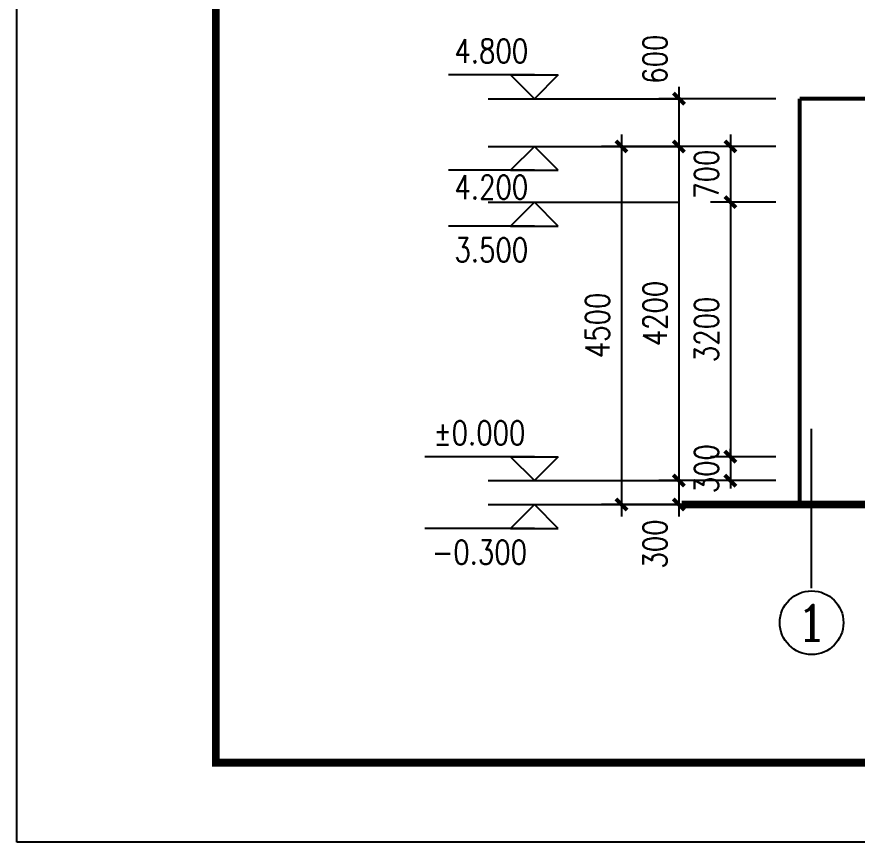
# Model space of a CAD drawing. Extents: x 458975 to 585950, y -118893 to 21149.
# Drawn here: x 458975 to 469532, y -70226 to -59852 of the extents above; entities that cross this region are included whole.
import ezdxf
from ezdxf.enums import TextEntityAlignment as Align

# ---------------------------------------------------------------- set-up
doc = ezdxf.new("R2010")
doc.units = 0
doc.header["$LTSCALE"] = 1000
doc.header["$MEASUREMENT"] = 0
doc.linetypes.add('ACAD_ISO04W100', pattern=[30.5, 24, -3, 0.5, -3])
doc.layers.get('0').update_dxf_attribs({"linetype": 'CONTINUOUS'})
doc.layers.get('DEFPOINTS').update_dxf_attribs({"linetype": 'CONTINUOUS'})
for name, color, linetype in [('AXIS', 3, 'CONTINUOUS'), ('AXIS_TEXT', 3, 'CONTINUOUS'), ('DOTE', 1, 'ACAD_ISO04W100'), ('E_GROUND', 2, 'CONTINUOUS'), ('E_WALL', 255, 'CONTINUOUS'), ('LEVL', 3, 'CONTINUOUS'), ('PUB_DIM', 3, 'CONTINUOUS'), ('PUB_TITLE', 4, 'CONTINUOUS'), ('STAIR', 2, 'CONTINUOUS')]:
    doc.layers.add(name, color=color, linetype=linetype)
doc.styles.add('COMPLEX', font='COMPLEX.shx')
doc.styles.add('dim_font', font='SIMPLEX.shx', dxfattribs={"width": 0.8})
doc.dimstyles.new('DIMN', dxfattribs={"dimtxt": 300, "dimasz": 100, "dimexe": 250, "dimexo": 300, "dimgap": 0, "dimtad": 0, "dimdec": 0, "dimzin": 0, "dimdsep": 46, "dimtxsty": 'dim_font', "dimblk": 'ARCHTICK', "dimcen": 0.09, "dimdle": 150, "dimclrt": 7, "dimazin": 0, "dimtfac": 1, "dimtdec": 0, "dimtix": 1, "dimtmove": 2, "dimatfit": 3, "dimfxl": 1, "dimtvp": 1, "dimtolj": 1, "dimtzin": 0, "dimarcsym": 0})

# ---------------------------------------------------------------- blocks, each defined once
blk = doc.blocks.new('_archtick')
at = {"const_width": 0.5}
blk.add_lwpolyline([(-0.7, -0.7), (0.7, 0.7)], dxfattribs=at)
blk = doc.blocks.new('*D32')
at = {"layer": 'DEFPOINTS', "color": 0, "transparency": 16777216}
for p in [(468809, -65381), (467939, -65681), (468809, -65681)]:
    blk.add_point(p, dxfattribs=at)
at = {"layer": 'PUB_DIM', "color": 0, "lineweight": -2, "transparency": 16777216}
for p, q in [((467939, -65381), (467939, -65281)), ((468509, -65381), (467689, -65381)), ((467939, -65381), (467939, -65681)), ((468509, -65681), (467689, -65681)), ((467939, -65681), (467939, -65781))]:
    blk.add_line(p, q, dxfattribs=at)
at = {"layer": 'PUB_DIM', "color": 0, "lineweight": -2, "transparency": 16777216, "xscale": 100, "yscale": 100, "zscale": 100}
for p, rotation in [((467939, -65381), 270), ((467939, -65681), 90)]:
    blk.add_blockref('_archtick', p, dxfattribs=dict(at, rotation=rotation))
at = {"layer": 'PUB_DIM', "color": 7, "transparency": 16777216, "insert": (467639, -65531), "char_height": 300, "attachment_point": 5, "rotation": 90, "style": 'dim_font'}
blk.add_mtext('\\A1;300', dxfattribs=at)
blk = doc.blocks.new('*D33')
at = {"layer": 'DEFPOINTS', "color": 0, "transparency": 16777216}
for p in [(468809, -62181), (467939, -65381), (468809, -65381)]:
    blk.add_point(p, dxfattribs=at)
at = {"layer": 'PUB_DIM', "color": 0, "lineweight": -2, "transparency": 16777216}
for p, q in [((467939, -62031), (467939, -65531)), ((468509, -62181), (467689, -62181)), ((468509, -65381), (467689, -65381))]:
    blk.add_line(p, q, dxfattribs=at)
at = {"layer": 'PUB_DIM', "color": 0, "lineweight": -2, "transparency": 16777216, "xscale": 100, "yscale": 100, "zscale": 100}
for p, rotation in [((467939, -62181), 90), ((467939, -65381), 270)]:
    blk.add_blockref('_archtick', p, dxfattribs=dict(at, rotation=rotation))
at = {"layer": 'PUB_DIM', "color": 7, "transparency": 16777216, "insert": (467639, -63781), "char_height": 300, "attachment_point": 5, "rotation": 90, "style": 'dim_font'}
blk.add_mtext('\\A1;3200', dxfattribs=at)
blk = doc.blocks.new('*D34')
at = {"layer": 'DEFPOINTS', "color": 0, "transparency": 16777216}
for p in [(468809, -61481), (467939, -62181), (468809, -62181)]:
    blk.add_point(p, dxfattribs=at)
at = {"layer": 'PUB_DIM', "color": 0, "lineweight": -2, "transparency": 16777216}
for p, q in [((467939, -61331), (467939, -62331)), ((468509, -61481), (467689, -61481)), ((468509, -62181), (467689, -62181))]:
    blk.add_line(p, q, dxfattribs=at)
at = {"layer": 'PUB_DIM', "color": 0, "lineweight": -2, "transparency": 16777216, "xscale": 100, "yscale": 100, "zscale": 100}
for p, rotation in [((467939, -61481), 90), ((467939, -62181), 270)]:
    blk.add_blockref('_archtick', p, dxfattribs=dict(at, rotation=rotation))
at = {"layer": 'PUB_DIM', "color": 7, "transparency": 16777216, "insert": (467639, -61831), "char_height": 300, "attachment_point": 5, "rotation": 90, "style": 'dim_font'}
blk.add_mtext('\\A1;700', dxfattribs=at)
blk = doc.blocks.new('*D35')
at = {"layer": 'DEFPOINTS', "color": 0, "transparency": 16777216}
for p in [(468809, -60881), (467292, -61481), (468809, -61481)]:
    blk.add_point(p, dxfattribs=at)
at = {"layer": 'PUB_DIM', "color": 0, "lineweight": -2, "transparency": 16777216}
for p, q in [((467292, -60731), (467292, -61631)), ((468509, -60881), (467042, -60881)), ((468509, -61481), (467042, -61481))]:
    blk.add_line(p, q, dxfattribs=at)
at = {"layer": 'PUB_DIM', "color": 0, "lineweight": -2, "transparency": 16777216, "xscale": 100, "yscale": 100, "zscale": 100}
for p, rotation in [((467292, -60881), 90), ((467292, -61481), 270)]:
    blk.add_blockref('_archtick', p, dxfattribs=dict(at, rotation=rotation))
at = {"layer": 'PUB_DIM', "color": 7, "transparency": 16777216, "insert": (466992, -60385), "char_height": 300, "attachment_point": 5, "rotation": 90, "style": 'dim_font'}
blk.add_mtext('\\A1;600', dxfattribs=at)
blk = doc.blocks.new('*D36')
at = {"layer": 'DEFPOINTS', "color": 0, "transparency": 16777216}
for p in [(468809, -65681), (467292, -65981), (468809, -65981)]:
    blk.add_point(p, dxfattribs=at)
at = {"layer": 'PUB_DIM', "color": 0, "lineweight": -2, "transparency": 16777216}
for p, q in [((467292, -65531), (467292, -66131)), ((468509, -65681), (467042, -65681)), ((468509, -65981), (467042, -65981))]:
    blk.add_line(p, q, dxfattribs=at)
at = {"layer": 'PUB_DIM', "color": 0, "lineweight": -2, "transparency": 16777216, "xscale": 100, "yscale": 100, "zscale": 100}
for p, rotation in [((467292, -65681), 90), ((467292, -65981), 270)]:
    blk.add_blockref('_archtick', p, dxfattribs=dict(at, rotation=rotation))
at = {"layer": 'PUB_DIM', "color": 7, "transparency": 16777216, "insert": (466992, -66478), "char_height": 300, "attachment_point": 5, "rotation": 90, "style": 'dim_font'}
blk.add_mtext('\\A1;300', dxfattribs=at)
blk = doc.blocks.new('*D37')
at = {"layer": 'DEFPOINTS', "color": 0, "transparency": 16777216}
for p in [(468809, -61481), (467292, -65681), (468809, -65681)]:
    blk.add_point(p, dxfattribs=at)
at = {"layer": 'PUB_DIM', "color": 0, "lineweight": -2, "transparency": 16777216}
for p, q in [((467292, -61331), (467292, -65831)), ((468509, -61481), (467042, -61481)), ((468509, -65681), (467042, -65681))]:
    blk.add_line(p, q, dxfattribs=at)
at = {"layer": 'PUB_DIM', "color": 0, "lineweight": -2, "transparency": 16777216, "xscale": 100, "yscale": 100, "zscale": 100}
for p, rotation in [((467292, -61481), 90), ((467292, -65681), 270)]:
    blk.add_blockref('_archtick', p, dxfattribs=dict(at, rotation=rotation))
at = {"layer": 'PUB_DIM', "color": 7, "transparency": 16777216, "insert": (466992, -63581), "char_height": 300, "attachment_point": 5, "rotation": 90, "style": 'dim_font'}
blk.add_mtext('\\A1;4200', dxfattribs=at)
blk = doc.blocks.new('*D38')
at = {"layer": 'DEFPOINTS', "color": 0, "transparency": 16777216}
for p in [(468809, -61481), (466570, -65981), (468809, -65981)]:
    blk.add_point(p, dxfattribs=at)
at = {"layer": 'PUB_DIM', "color": 0, "lineweight": -2, "transparency": 16777216}
for p, q in [((466570, -61331), (466570, -66131)), ((468509, -61481), (466320, -61481)), ((468509, -65981), (466320, -65981))]:
    blk.add_line(p, q, dxfattribs=at)
at = {"layer": 'PUB_DIM', "color": 0, "lineweight": -2, "transparency": 16777216, "xscale": 100, "yscale": 100, "zscale": 100}
for p, rotation in [((466570, -61481), 90), ((466570, -65981), 270)]:
    blk.add_blockref('_archtick', p, dxfattribs=dict(at, rotation=rotation))
at = {"layer": 'PUB_DIM', "color": 7, "transparency": 16777216, "insert": (466270, -63731), "char_height": 300, "attachment_point": 5, "rotation": 90, "style": 'dim_font'}
blk.add_mtext('\\A1;4500', dxfattribs=at)
blk = doc.blocks.new('_axiso')
blk.add_circle((0, 0), 0.5)
at = {"layer": 'AXIS_TEXT', "style": 'COMPLEX', "width": 1.041667}
blk.add_attdef('A', text='', height=0.56, dxfattribs=at).set_placement((-0.25, -0.28), (0.25, -0.28), align=Align.FIT)

msp = doc.modelspace()

# ---------------------------------------------------------------- linework, layer by layer
at = {"layer": 'DOTE'}
msp.add_line((468959, -67031.5), (468959, -65031.5), dxfattribs=at)
at = {"layer": 'E_GROUND', "const_width": 100}
msp.add_lwpolyline([(467325, -65981.5), (496516.8, -65981.5)], dxfattribs=at)
at = {"layer": 'E_WALL', "const_width": 50}
for points in [[(468809, -60881.5), (483659, -60881.5)], [(468809, -60881.5), (468809, -65981.5)]]:
    msp.add_lwpolyline(points, dxfattribs=at)
at = {"layer": 'LEVL'}
for p, q in [((465476.3, -60581.5), (464396.3, -60581.5)), ((465476.3, -60881.5), (465176.3, -60581.5)), ((465176.3, -60581.5), (465776.3, -60581.5)), ((465776.3, -60581.5), (465476.3, -60881.5)), ((464898.1, -60881.5), (467292, -60881.5)), ((464898.1, -61481.5), (467292, -61481.5)), ((465476.3, -61481.5), (465176.3, -61781.5)), ((465776.3, -61781.5), (465476.3, -61481.5)), ((465476.3, -61781.5), (464396.3, -61781.5)), ((465176.3, -61781.5), (465776.3, -61781.5)), ((464898.1, -62181.5), (467292, -62181.5)), ((465476.3, -62181.5), (465176.3, -62481.5)), ((465776.3, -62481.5), (465476.3, -62181.5)), ((465476.3, -62481.5), (464396.3, -62481.5)), ((465176.3, -62481.5), (465776.3, -62481.5)), ((465476.3, -65381.5), (464099.2, -65381.5)), ((465476.3, -65681.5), (465176.3, -65381.5)), ((465176.3, -65381.5), (465776.3, -65381.5)), ((465776.3, -65381.5), (465476.3, -65681.5)), ((464898.1, -65681.5), (467292, -65681.5)), ((464898.1, -65981.5), (467292, -65981.5)), ((465476.3, -65981.5), (465176.3, -66281.5)), ((465776.3, -66281.5), (465476.3, -65981.5)), ((465476.3, -66281.5), (464099.2, -66281.5)), ((465176.3, -66281.5), (465776.3, -66281.5))]:
    msp.add_line(p, q, dxfattribs=at)
at = {"layer": 'PUB_TITLE'}
msp.add_lwpolyline([(458975.5, -70226.1), (458975.5, -28226.1), (518375.5, -28226.1), (518375.5, -70226.1)], close=True, dxfattribs=at)
at = {"layer": 'PUB_TITLE', "const_width": 100}
msp.add_lwpolyline([(461475.5, -69226.1), (517375.5, -69226.1), (517375.5, -29226.1), (461475.5, -29226.1)], close=True, dxfattribs=at)
at = {"layer": 'STAIR'}
msp.add_line((468809, -65981.5), (468809, -65831.5), dxfattribs=at)

# ---------------------------------------------------------------- block references
at = {"layer": 'AXIS'}
ref = msp.add_blockref('_axiso', (468959, -67467.2), dxfattribs=dict(at, xscale=800, yscale=800, zscale=800))
ref.add_attrib('A', '1', dxfattribs={"layer": 'AXIS_TEXT', "height": 448, "style": 'COMPLEX', "width": 2.083333}).set_placement((468759, -67691.2), (469159, -67691.2), align=Align.FIT)

# ---------------------------------------------------------------- texts
at = {"layer": 'LEVL', "color": 7, "char_height": 300, "attachment_point": 5, "style": 'dim_font'}
for s, insert in [('4.800', (464936.3, -60281.5)), ('4.200', (464936.3, -61993.4)), ('3.500', (464936.3, -62781.5)), ('%%p0.000', (464787.7, -65081.5)), ('-0.300', (464787.7, -66581.5))]:
    msp.add_mtext(s, dxfattribs=dict(at, insert=insert))

# ---------------------------------------------------------------- dimensions: what is measured, and where the dimension line sits
at = {"layer": 'PUB_DIM'}
for base, p1, p2, picture, middle in [((467292, -61481.5), (468809, -60881.5), (468809, -61481.5), '*D35', (466992, -60384.9)), ((467292, -65981.5), (468809, -65681.5), (468809, -65981.5), '*D36', (466992, -66478.1))]:
    dim = msp.add_linear_dim(base=base, p1=p1, p2=p2, angle=270, dimstyle='DIMN', dxfattribs=at)
    dim.commit()
    dim.dimension.update_dxf_attribs({"geometry": picture, "text_midpoint": middle, "dimtype": 160})
for base, p1, p2, picture, middle in [((466570, -65981.5), (468809, -61481.5), (468809, -65981.5), '*D38', (466270, -63731.5)), ((467292, -65681.5), (468809, -61481.5), (468809, -65681.5), '*D37', (466992, -63581.5)), ((467938.9, -62181.5), (468809, -61481.5), (468809, -62181.5), '*D34', (467638.9, -61831.5)), ((467938.9, -65381.5), (468809, -62181.5), (468809, -65381.5), '*D33', (467638.9, -63781.5)), ((467938.9, -65681.5), (468809, -65381.5), (468809, -65681.5), '*D32', (467638.9, -65531.5))]:
    dim = msp.add_linear_dim(base=base, p1=p1, p2=p2, angle=270, dimstyle='DIMN', dxfattribs=at)
    dim.commit()
    dim.dimension.update_dxf_attribs({"geometry": picture, "text_midpoint": middle})

doc.saveas('drawing.dxf')
